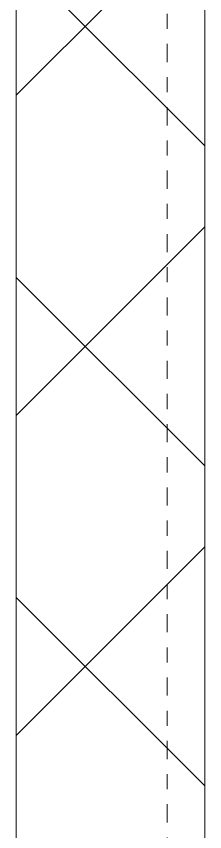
# Model space of a CAD drawing. Header units: millimetres. Extents: x -174154 to -170572, y -111302 to -109817.
# Drawn here: x -173335.15 to -173333.9, y -110601.42 to -110596.02 of the extents above; entities that cross this region are included whole.
import ezdxf

# ---------------------------------------------------------------- set-up
doc = ezdxf.new("R2010")
doc.units = ezdxf.units.MM
doc.linetypes.add('ACAD_ISO02W100', pattern=[15, 12, -3])
doc.linetypes.add('ADSK_Линия сетки', pattern=[21, 12, -3, 3, -3])
for name, color, linetype, lineweight in [('!Подложка', 252, 'ACAD_ISO02W100', 25), ('Оси', 7, 'Continuous', 9), ('Стены разрез', 7, 'Continuous', 40)]:
    doc.layers.add(name, color=color, linetype=linetype, lineweight=lineweight)

# ---------------------------------------------------------------- blocks, each defined once
blk = doc.blocks.new('A$C02fe7d8c')
at = {"layer": 'Стены разрез', "lineweight": 20, "true_color": 0x636466}
h = blk.add_hatch(dxfattribs=at)
h.set_pattern_fill('FP_1', color=251, style=0, pattern_type=2)
h.set_pattern_definition([(45, (30280.00000000015, 12304.99999999978), (-106.0660171779821, 106.0660171779821), []), (135, (30280.00000000015, 12304.99999999978), (-106.0660171779821, -106.0660171779821), [])])
h.paths.add_polyline_path([(7855.000127034993, 409.9999999999673), (7855.000127035015, 6639.999999999842), (7730.000127035011, 6639.999999999842), (7730.000127034993, 409.9999999999673)])
at = {"layer": 'Оси', "linetype": 'ADSK_Линия сетки'}
blk.add_line((7830.000127035084, 16592.85830273532), (7830.000127035055, -2195.000000000138), dxfattribs=at)
at = {"layer": 'Стены разрез', "color": 251, "lineweight": 20, "true_color": 0x636466}
for p, q in [((7730.000127035033, 5014.82884408821), (7730.000127035015, 429.9999999999764)), ((7855.000127035019, 429.9999999998727), (7855.000127035029, 4795.999999999845))]:
    blk.add_line(p, q, dxfattribs=at)

msp = doc.modelspace()

# ---------------------------------------------------------------- block references
at = {"layer": '!Подложка', "ltscale": 20, "xscale": 0.01, "yscale": 0.01, "zscale": 0.01}
msp.add_blockref('A$C02fe7d8c', (-173412.4511532319, -110624.7877293258), dxfattribs=at)

doc.saveas('drawing.dxf')
